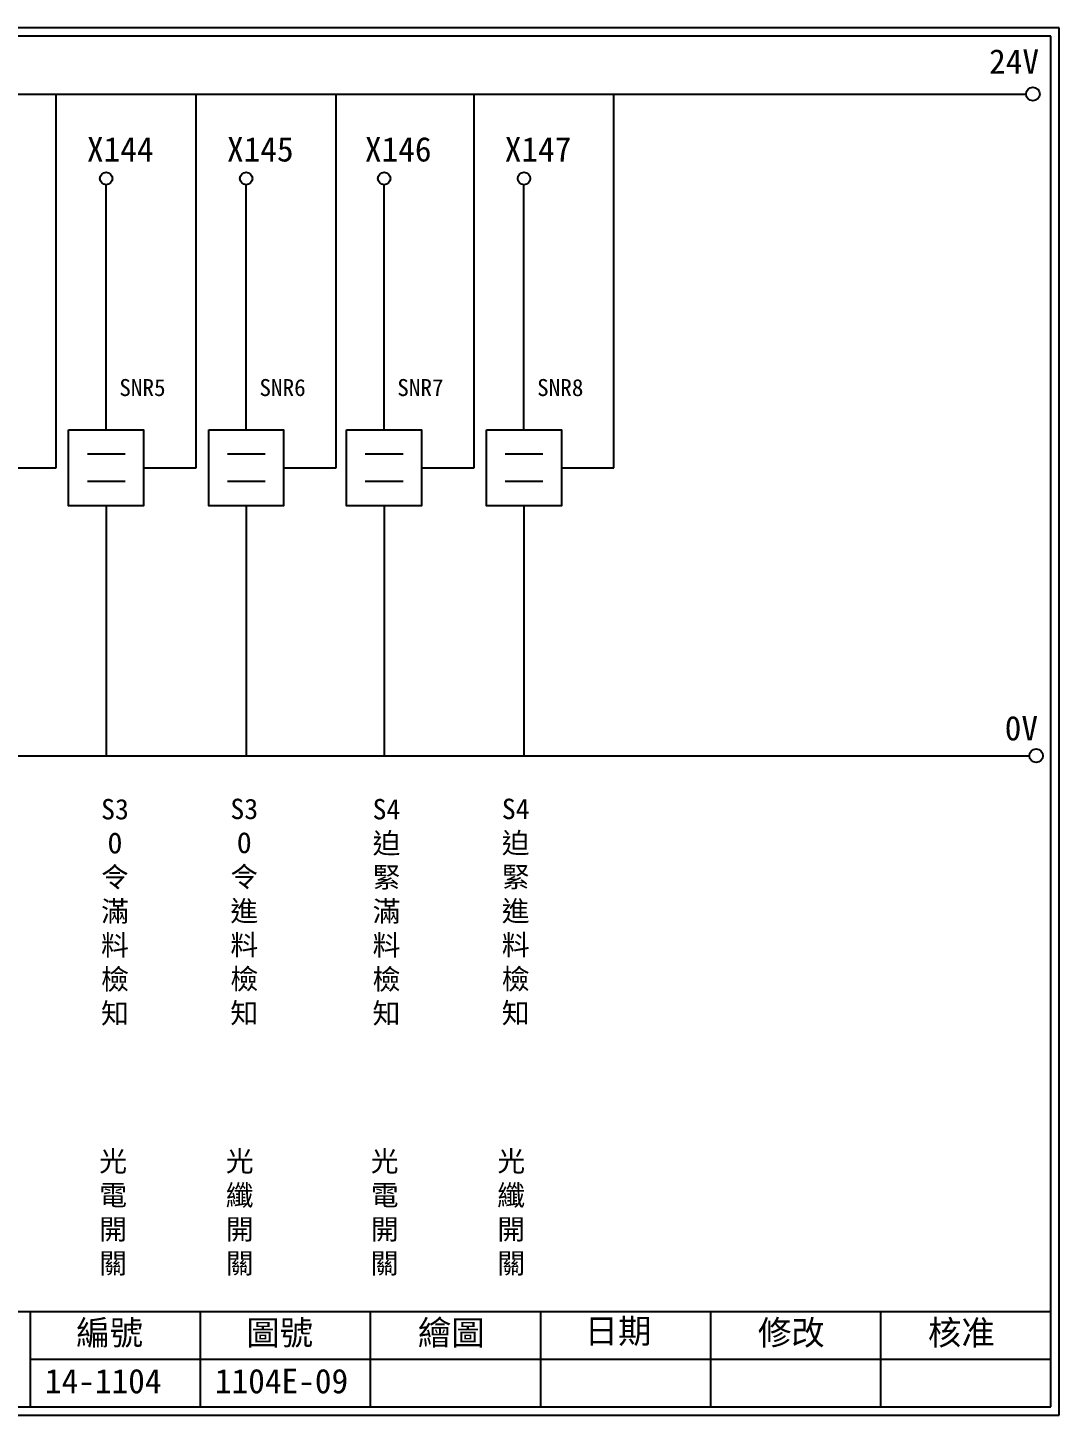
# Model space of a CAD drawing. Extents: x 275 to 562, y 265 to 469.
# Drawn here: x 410.2 to 561.9, y 264.9 to 468.9 of the extents above; entities that cross this region are included whole.
import ezdxf

# ---------------------------------------------------------------- set-up
doc = ezdxf.new("R2010")
doc.units = 0
doc.layers.get('0').update_dxf_attribs({"linetype": 'CONTINUOUS'})
doc.layers.add('圖框層', color=7, linetype='CONTINUOUS')
doc.layers.add('標尺寸層', color=3, linetype='CONTINUOUS')
doc.styles.add('CNS', font='romanc.shx', dxfattribs={"bigfont": 'chineset.shx'})
doc.styles.add('STSL', font='kaiu.ttf')

msp = doc.modelspace()

# ---------------------------------------------------------------- linework, layer by layer
for p, q in [((414.42, 404.23), (414.42, 459.14)), ((434.98, 404.23), (434.98, 459.14)), ((455.58, 404.23), (455.58, 459.14)), ((475.85, 404.23), (475.85, 459.14)), ((496.41, 404.23), (496.41, 459.14)), ((421.76, 409.8), (421.76, 445.83)), ((442.35, 409.8), (442.35, 445.83)), ((462.63, 409.8), (462.63, 445.83)), ((483.19, 409.8), (483.19, 445.83)), ((406.71, 404.23), (414.42, 404.23)), ((427.27, 404.23), (434.98, 404.23)), ((447.86, 404.23), (455.58, 404.23)), ((468.14, 404.23), (475.85, 404.23)), ((488.7, 404.23), (496.41, 404.23)), ((421.76, 398.65), (421.76, 361.87)), ((442.35, 398.65), (442.35, 361.87)), ((462.63, 398.65), (462.63, 361.87)), ((483.19, 398.65), (483.19, 361.87))]:
    msp.add_line(p, q)
for points in [[(416.24, 409.8), (427.27, 409.8), (427.27, 398.65), (416.24, 398.65)], [(436.84, 409.8), (447.86, 409.8), (447.86, 398.65), (436.84, 398.65)], [(457.11, 409.8), (468.14, 409.8), (468.14, 398.65), (457.11, 398.65)], [(477.67, 409.8), (488.7, 409.8), (488.7, 398.65), (477.67, 398.65)]]:
    msp.add_lwpolyline(points, close=True)
for centre in [(558.02, 459.17), (558.5, 361.9)]:
    msp.add_circle(centre, 1)
at = {"layer": '圖框層', "color": 7}
for p, q in [((561.9, 468.91), (274.9, 468.91)), ((560.65, 467.66), (276.15, 467.66)), ((560.65, 266.2), (560.65, 467.66)), ((561.9, 264.95), (561.9, 468.91)), ((276.15, 280.2), (560.65, 280.2)), ((410.65, 266.2), (410.65, 280.2)), ((435.65, 266.2), (435.65, 280.2)), ((460.65, 266.2), (460.65, 280.2)), ((485.65, 266.2), (485.65, 280.2)), ((510.65, 266.2), (510.65, 280.2)), ((535.65, 266.2), (535.65, 280.2)), ((410.65, 273.2), (560.65, 273.2)), ((276.15, 266.2), (560.65, 266.2)), ((274.9, 264.95), (561.9, 264.95))]:
    msp.add_line(p, q, dxfattribs=at)
at = {"layer": '標尺寸層', "color": 7}
for p, q in [((279.42, 459.17), (557.02, 459.17)), ((419, 406.26), (424.56, 406.26)), ((439.59, 406.26), (445.16, 406.26)), ((459.86, 406.26), (465.43, 406.26)), ((480.43, 406.26), (485.99, 406.26)), ((419, 402.28), (424.56, 402.28)), ((439.59, 402.28), (445.16, 402.28)), ((459.86, 402.28), (465.43, 402.28)), ((480.43, 402.28), (485.99, 402.28)), ((279.63, 361.9), (557.5, 361.9))]:
    msp.add_line(p, q, dxfattribs=at)
for centre in [(421.76, 446.75), (442.35, 446.75), (462.63, 446.75), (483.19, 446.75)]:
    msp.add_circle(centre, 0.92, dxfattribs=at)

# ---------------------------------------------------------------- texts
at = {"layer": '圖框層', "color": 4, "style": 'STSL'}
for s, height, p in [('24V', 3.6, (551.58, 462.16)), ('X144 ', 3.6, (418.94, 449.25)), ('X145 ', 3.6, (439.53, 449.25)), ('X146 ', 3.6, (459.81, 449.25)), ('X147 ', 3.6, (480.37, 449.25)), ('SNR5', 2.5, (423.7, 414.77)), ('SNR6', 2.5, (444.3, 414.77)), ('SNR7', 2.5, (464.57, 414.77)), ('SNR8', 2.5, (485.13, 414.77)), ('0V', 3.6, (553.88, 364.15)), ('繪圖', 3.6, (467.59, 275.29)), ('日期', 3.6, (492.12, 275.53)), ('編號', 3.6, (417.36, 275.28)), ('圖號', 3.6, (442.36, 275.28)), ('修改', 3.6, (517.59, 275.29)), ('核准', 3.6, (542.59, 275.29)), ('14-1104', 3.6, (412.76, 268.17)), ('1104E-09', 3.6, (437.76, 268.17))]:
    msp.add_text(s, height=height, dxfattribs=at).set_placement(p)
at = {"layer": '標尺寸層', "color": 7, "char_height": 3, "width": 4.9608, "attachment_point": 5, "style": 'CNS'}
for s, insert in [('{\\fDFKai-SB|b0|i0|c136|p65;S3\\PO令滿料檢知}', (423.06, 338.88)), ('{\\fDFKai-SB|b0|i0|c136|p65;S3\\PO令進料檢知}', (442.07, 338.92)), ('{\\fDFKai-SB|b0|i0|c136|p65;S4迫緊滿料檢知}', (462.98, 338.88)), ('{\\fDFKai-SB|b0|i0|c136|p65;S4迫緊進料檢知}', (481.98, 338.92)), ('{\\fDFKai-SB|b0|i0|c136|p65;光電開關}', (422.79, 294.63)), ('{\\fDFKai-SB|b0|i0|c136|p65;光纖\\P開關}', (441.4, 294.63)), ('{\\fDFKai-SB|b0|i0|c136|p65;光電開關}', (462.71, 294.63)), ('{\\fDFKai-SB|b0|i0|c136|p65;光纖\\P開關}', (481.32, 294.63))]:
    msp.add_mtext(s, dxfattribs=dict(at, insert=insert))

doc.saveas('drawing.dxf')
